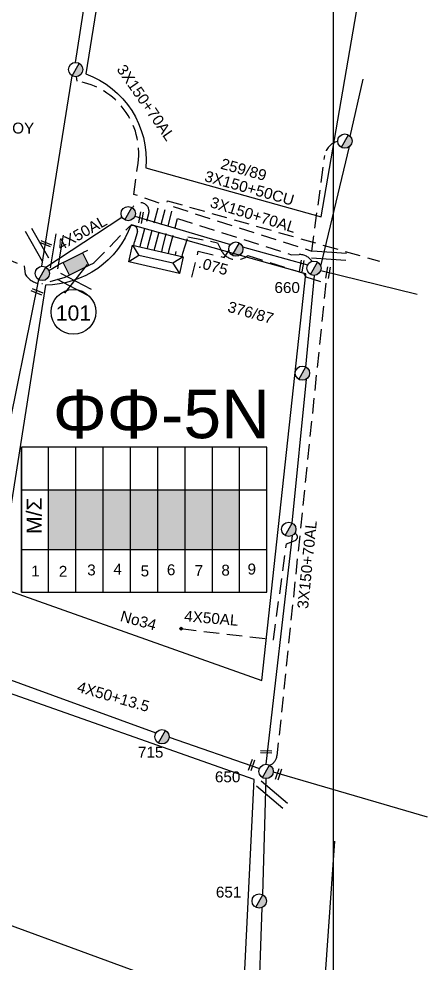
# Model space of a CAD drawing. Header units: millimetres. Extents: x 1905 to 5666, y 713 to 3158.
# Drawn here: x 2867.2 to 2934.5, y 1490.1 to 1645.9 of the extents above; entities that cross this region are included whole.
import ezdxf
from ezdxf.enums import TextEntityAlignment as Align

# ---------------------------------------------------------------- set-up
doc = ezdxf.new("R2010")
doc.units = ezdxf.units.MM
doc.linetypes.add('DASHED', pattern=[19.05, 12.7, -6.35])
for name, color, linetype in [('Link Box 4 Διευθύνσεων', 7, 'Continuous'), ('Ασφαλειοκιβώτια Χ.Τ 9 αναχωρήσεων', 7, 'Continuous'), ('Γέφυρες Εναερίου Δικτύου', 7, 'Continuous'), ('Γυμνά εναέρια ΧΤ (3Φ)   4x50AL', 7, 'Continuous'), ('Γυμνά εναέρια ΧΤ και ΦΟΠ (3Φ)   4x50+16AL', 7, 'Continuous'), ('Επιγραφές - Σχήματα', 7, 'Continuous'), ('Καλώδια ΧΤ   3x150+50CU', 7, 'DASHED'), ('Καλώδια ΧΤ   3x150+70AL', 7, 'DASHED'), ('Καλώδια ΧΤ   4x50+13.5', 7, 'Continuous'), ('Μηχανική τομή', 7, 'Continuous'), ('Στύλος ΦΜ', 7, 'Continuous'), ('Στύλος ΦΜ @ 1', 7, 'Continuous'), ('Συνδέσεις', 7, 'Continuous'), ('Τομή', 7, 'Continuous'), ('Υποσταθμός πόλεως', 7, 'Continuous'), ('Υπόβαθρο ΔΕΗ', 7, 'Continuous'), ('Υπόγεια Καλώδια Δικτύου ΧΤ   .075', 7, 'DASHED'), ('Υπόγεια Καλώδια Δικτύου ΧΤ   .15', 7, 'DASHED')]:
    doc.layers.add(name, color=color, linetype=linetype)
doc.styles.get("Standard").update_dxf_attribs({"font": 'arial.ttf'})
doc.linetypes.add('SYN_LINE', pattern='A,0.5,-0.0001,["/\\/\\/\\/",Standard,S=0.1,R=0,X=0,Y=-0.05],-0.25', length=0.7501)

# ---------------------------------------------------------------- blocks, each defined once
blk = doc.blocks.new('ΥΠΑΡΧΩΝ ΤΣΙΜΕΝΤΕΝΙΟΣ ΣΤΥΛΟΣ')
at = {"layer": 'Στύλος ΦΜ'}
blk.add_hatch(color=7, dxfattribs=at).paths.add_polyline_path([(-1.29, -2.28, 0.574793), (2.62, 0, 0.268822), (1.3, 2.27)])
at = {"layer": 'Στύλος ΦΜ', "color": 7}
blk.add_line((-1.29, -2.28), (1.3, 2.27), dxfattribs=at)
blk.add_circle((0, 0), 2.62, dxfattribs=at)
at = {"layer": 'Στύλος ΦΜ', "flags": 4}
for tag, p in [('ΑΡΙΘΜΟΣ', (-4.68, 8.05)), ('ΤΥΠΟΣ', (-4.91, 3.03))]:
    blk.add_attdef(tag, p, '', height=4, dxfattribs=at)
blk = doc.blocks.new('LINK BOX 4 ΑΝΑΧΩΡΗΣΕΩΝ')
at = {"layer": 'Link Box 4 Διευθύνσεων', "ltscale": 40}
blk.add_hatch(color=256, dxfattribs=at).paths.add_polyline_path([(-3.54, 0), (-3.54, -4.67), (3.54, -4.67), (3.54, 0)])
for p, q in [((-3.54, 0), (-5.33, 0)), ((5.33, 0), (3.54, 0)), ((-3.54, -4.67), (-5.33, -4.67)), ((5.33, -4.67), (3.54, -4.67))]:
    blk.add_line(p, q, dxfattribs=at)
blk.add_lwpolyline([(-3.54, -4.67), (-3.54, 0), (3.54, 0), (3.54, -4.67)], close=True, dxfattribs=at)
blk = doc.blocks.new('ΥΠΟΣΤΑΘΜΟΣ ΠΟΛΕΩΣ 8 ΑΝΑΧΩΡΗΣΕΩΝ')
at = {"layer": 'Υποσταθμός πόλεως', "linetype": 'Continuous', "ltscale": 40}
for p, q in [((-8.18, -2.82), (-8.18, -4)), ((-5.9, -2.82), (-5.9, -4)), ((-3.55, -2.82), (-3.55, -4)), ((-1.28, -2.82), (-1.28, -4)), ((1.23, -2.82), (1.23, -4)), ((3.56, -2.82), (3.56, -4)), ((6.03, -2.82), (6.03, -4)), ((8.16, -2.82), (8.16, -4))]:
    blk.add_line(p, q, dxfattribs=at)
blk.add_lwpolyline([(-8.57, 2.82), (8.57, 2.82), (8.57, -2.82), (-8.57, -2.82)], close=True, dxfattribs=at)
for points in [[(-5.75, 0), (-8.57, 2.82)], [(5.75, 0), (8.57, 2.82)], [(-8.57, -2.82), (-5.75, 0)], [(-5.75, 0), (5.75, 0)], [(8.57, -2.82), (5.75, 0)]]:
    blk.add_lwpolyline(points, dxfattribs=at)
at = {"layer": 'Υποσταθμός πόλεως', "linetype": 'SYN_LINE', "ltscale": 40, "flags": 1}
for tag, p in [('ΜΕΤΑΣΧΗΜΑΤΙΣΜΟΣ', (9.59, 1.44)), ('ΙΣΧΥΣ', (9.57, -1.35)), ('ΑΡΙΘΜΟΣ', (9.69, -4.07))]:
    blk.add_attdef(tag, p, '', height=1.8, dxfattribs=at)
blk = doc.blocks.new('ΑΣΦΑΛΕΙΟΚΙΒΩΤΙΟ ΥΠΟΣΤΑΘΜΟΥ 9 ΑΝΑΧΩΡΗΣΕΩΝ')
at = {"layer": 'Ασφαλειοκιβώτια Χ.Τ 9 αναχωρήσεων', "ltscale": 40}
for p, q in [((-23.8, 40.36), (24.02, 40.36)), ((-9.72, 40.36), (-9.72, -40.64)), ((9.94, 40.36), (9.94, -40.64)), ((-23.8, 31.36), (24.02, 31.36)), ((-23.8, 22.36), (24.02, 22.36)), ((-23.8, 13.36), (24.02, 13.36)), ((-23.8, 4.36), (24.02, 4.36)), ((-23.8, -4.64), (24.02, -4.64)), ((-23.8, -13.64), (24.02, -13.64)), ((-23.8, -22.64), (24.02, -22.64)), ((-23.8, -31.64), (24.02, -31.64))]:
    blk.add_line(p, q, dxfattribs=at)
at = {"layer": 'Ασφαλειοκιβώτια Χ.Τ 9 αναχωρήσεων'}
blk.add_lwpolyline([(-23.8, -40.64), (24.02, -40.64), (24.02, 40.36), (-23.8, 40.36)], close=True, dxfattribs=at)
for s, p in [('1', (-18.67, 37.12)), ('2', (-18.76, 28.01)), ('3', (-18.31, 18.64)), ('4', (-18.05, 9.99)), ('5', (-18.64, 1.02)), ('6', (-18.25, -7.64)), ('7', (-18.51, -16.8)), ('8', (-18.38, -25.61)), ('9', (-18.01, -34.24))]:
    blk.add_text(s, height=3.6, rotation=270, dxfattribs=at).set_placement(p)
at = {"layer": 'Ασφαλειοκιβώτια Χ.Τ 9 αναχωρήσεων', "ltscale": 40}
for tag, height, p in [('ΟΝΟΜΑ', 5, (-0.16, 44.31)), ('ΚΕΙΜΕΝΟ 1', 2, (17.06, 35.59)), ('ΚΕΙΜΕΝΟ 2', 2, (17.06, 26.88)), ('ΚΕΙΜΕΝΟ 3', 2, (17.06, 17.69)), ('ΚΕΙΜΕΝΟ 4', 2, (17.06, 8.71)), ('ΚΕΙΜΕΝΟ 5', 2, (17.06, -0.13)), ('ΚΕΙΜΕΝΟ 6', 2, (17.06, -9.05)), ('ΚΕΙΜΕΝΟ 7', 2, (17.06, -18.13)), ('ΚΕΙΜΕΝΟ 8', 2, (17.06, -26.85)), ('ΚΕΙΜΕΝΟ 9', 2, (17.06, -35.99)), ('ΣΧ', 2, (-0.1, -42.64))]:
    blk.add_attdef(tag, text='', height=height, dxfattribs=at).set_placement(p, align=Align.MIDDLE_CENTER)
blk = doc.blocks.new('ΤΟΜΗ')
at = {"layer": 'Τομή', "ltscale": 40}
for p, q in [((-5.68, 0), (5.68, 0)), ((5.68, -2.33), (-5.68, -2.33))]:
    blk.add_line(p, q, dxfattribs=at)
blk = doc.blocks.new('ΜΗΧΑΝΙΚΗ ΤΟΜΗ')
at = {"layer": 'Μηχανική τομή', "ltscale": 40}
for p, q in [((-1.89, 0.78), (1.89, 0.78)), ((1.89, 0), (-1.89, 0))]:
    blk.add_line(p, q, dxfattribs=at)
blk = doc.blocks.new('_ΣΥΝΔΕΣΗ')
at = {"layer": 'Συνδέσεις', "linetype": 'SYN_LINE', "ltscale": 40}
blk.add_hatch(color=256, dxfattribs=at).paths.add_polyline_path([(0.5, -0.01, 1), (-0.5, -0.01, 1)])
at = {"layer": 'Συνδέσεις'}
blk.add_circle((0, -0.01), 0.5, dxfattribs=at)

msp = doc.modelspace()

# ---------------------------------------------------------------- hatches: boundary and pattern name
at = {"layer": 'Ασφαλειοκιβώτια Χ.Τ 9 αναχωρήσεων', "ltscale": 0.2}
for color, points in [(30, [(2872.11, 1558.4), (2876.61, 1558.4), (2876.61, 1568.22), (2872.11, 1568.22)]), (27, [(2876.61, 1568.22), (2876.61, 1558.4), (2881.11, 1558.4), (2881.11, 1568.22)]), (151, [(2881.11, 1568.22), (2881.11, 1558.4), (2885.61, 1558.4), (2885.61, 1568.22)]), (85, [(2885.61, 1568.22), (2885.61, 1558.4), (2890.11, 1558.4), (2890.11, 1568.22)]), (190, [(2890.11, 1568.22), (2890.11, 1558.4), (2894.61, 1558.4), (2894.61, 1568.22)]), (1, [(2894.61, 1568.22), (2894.61, 1558.4), (2899.11, 1558.4), (2899.11, 1568.22)]), (6, [(2899.11, 1568.22), (2899.11, 1558.4), (2903.61, 1558.4), (2903.61, 1568.22)])]:
    msp.add_hatch(color=color, dxfattribs=at).paths.add_polyline_path(points)

# ---------------------------------------------------------------- linework, layer by layer
at = {"layer": 'Γέφυρες Εναερίου Δικτύου', "color": 30, "linetype": 'DASHED', "ltscale": 0.2}
msp.add_lwpolyline([(2892, 1607.8), (2893.39, 1612.98), (2912.18, 1607.01), (2913.41, 1607.05, -0.26615), (2915.55, 1605.92, -2.686857)], format="xyb", dxfattribs=at)
at = {"layer": 'Γέφυρες Εναερίου Δικτύου', "color": 85, "linetype": 'DASHED', "ltscale": 0.2}
msp.add_lwpolyline([(2879.54, 1605.62), (2885.29, 1611.5, -0.818052), (2886.75, 1610.83), (2886.3, 1609.12)], format="xyb", dxfattribs=at)
msp.add_lwpolyline([(2872.14, 1604.42), (2873.73, 1605.34)], dxfattribs=at)
at = {"layer": 'Γέφυρες Εναερίου Δικτύου', "color": 2, "linetype": 'DASHED', "ltscale": 0.2}
msp.add_lwpolyline([(2874.77, 1603.25), (2871.02, 1602.19)], dxfattribs=at)
at = {"layer": 'Γυμνά εναέρια ΧΤ (3Φ)   4x50AL', "color": 151, "linetype": 'DASHED', "ltscale": 0.2}
msp.add_lwpolyline([(2887.34, 1608.88), (2888.63, 1613.81, 0.926025), (2885.95, 1614.73, 1.52498)], format="xyb", dxfattribs=at)
at = {"layer": 'Γυμνά εναέρια ΧΤ (3Φ)   4x50AL', "color": 151}
for points in [[(2871.65, 1604.95), (2884.21, 1613.23)], [(2886.33, 1613.37), (2902.11, 1608.72)], [(2904.11, 1608.3), (2914.82, 1605.32)], [(2916.99, 1604.43), (2932.89, 1600.5)]]:
    msp.add_lwpolyline(points, dxfattribs=at)
at = {"layer": 'Γυμνά εναέρια ΧΤ (3Φ)   4x50AL', "color": 30, "linetype": 'DASHED', "ltscale": 0.2}
msp.add_lwpolyline([(2893.93, 1545.32), (2909.2, 1543.53), (2911.33, 1559.29), (2912.78, 1559.89, 0.740286), (2912.68, 1561.03, 0.935555)], format="xyb", dxfattribs=at)
at = {"layer": 'Γυμνά εναέρια ΧΤ και ΦΟΠ (3Φ)   4x50+16AL', "color": 190, "linetype": 'Continuous'}
for points in [[(2876.53, 1638.75), (2879.86, 1660.02)], [(2870.99, 1605.11), (2875.99, 1636.54)]]:
    msp.add_lwpolyline(points, dxfattribs=at)
at = {"layer": 'Γυμνά εναέρια ΧΤ και ΦΟΠ (3Φ)   4x50+16AL', "color": 27, "ltscale": 0.2}
for points in [[(2921.87, 1626.52), (2923.97, 1635.99)], [(2916.99, 1605.13), (2921.74, 1624.86)]]:
    msp.add_lwpolyline(points, dxfattribs=at)
at = {"layer": 'Γυμνά εναέρια ΧΤ και ΦΟΠ (3Φ)   4x50+16AL', "color": 30, "ltscale": 0.2}
for points in [[(2914.55, 1588.49), (2915.95, 1603.61)], [(2912.3, 1562.74), (2914.64, 1586.5)], [(2908.01, 1522.94), (2912.31, 1560.7)]]:
    msp.add_lwpolyline(points, dxfattribs=at)
at = {"layer": 'Γυμνά εναέρια ΧΤ και ΦΟΠ (3Φ)   4x50+16AL', "color": 151, "ltscale": 0.2}
for points in [[(2907.43, 1501.4), (2907.97, 1520.58)], [(2906.72, 1481.95), (2907.31, 1499.3)]]:
    msp.add_lwpolyline(points, dxfattribs=at)
at = {"layer": 'Επιγραφές - Σχήματα', "ltscale": 0.2}
msp.add_line((2878.45, 1605.38), (2874.73, 1600.69), dxfattribs=at)
at = {"layer": 'Επιγραφές - Σχήματα'}
msp.add_lwpolyline([(1913.02, 1736.66), (2919.02, 1736.66), (2919.02, 736.68), (1913.02, 736.68)], close=True, dxfattribs=at)
at = {"layer": 'Επιγραφές - Σχήματα', "ltscale": 0.2}
msp.add_circle((2876.21, 1597.58), 3.69, dxfattribs=at)
at = {"layer": 'Καλώδια ΧΤ   3x150+70AL', "color": 190, "ltscale": 0.2}
msp.add_lwpolyline([(2888.54, 1608.6), (2890.37, 1615.54), (2886.17, 1616.97), (2886.87, 1622.14, 0.407153), (2876.84, 1635.63), (2876.69, 1636.4)], format="xyb", dxfattribs=at)
at = {"layer": 'Καλώδια ΧΤ   3x150+70AL', "color": 27, "ltscale": 0.2}
msp.add_lwpolyline([(2890.9, 1608.05), (2892.63, 1614.95), (2915.51, 1607.62), (2917.67, 1623.41, -0.317705), (2919.8, 1625.69, -0.174071)], format="xyb", dxfattribs=at)
at = {"layer": 'Καλώδια ΧΤ   3x150+70AL', "color": 6, "ltscale": 0.2}
msp.add_lwpolyline([(2889.68, 1608.34), (2891.7, 1615.93), (2926.67, 1605.96)], dxfattribs=at)
at = {"layer": 'Καλώδια ΧΤ   3x150+70AL', "color": 1, "ltscale": 0.2}
msp.add_lwpolyline([(2894.26, 1607.27), (2895.09, 1609.99), (2899.96, 1609), (2900.57, 1607.77, 0.484509), (2904.95, 1606.86), (2914.14, 1603.98), (2914.51, 1603.36), (2917.83, 1602.3), (2909.77, 1524.36, -0.281419), (2908.57, 1522.78, -2.33834)], format="xyb", dxfattribs=at)
at = {"layer": 'Καλώδια ΧΤ   4x50+13.5', "color": 85, "ltscale": 0.2}
msp.add_lwpolyline([(2864.62, 1573.77), (2870.49, 1602.91)], dxfattribs=at)
at = {"layer": 'Καλώδια ΧΤ   4x50+13.5', "color": 30, "ltscale": 0.2}
for points in [[(2861.57, 1538.39), (2889.81, 1528.11)], [(2891.98, 1527.4), (2906.91, 1522.25)]]:
    msp.add_lwpolyline(points, dxfattribs=at)
at = {"layer": 'Καλώδια ΧΤ   4x50+13.5', "color": 1, "ltscale": 0.2}
msp.add_lwpolyline([(2909.16, 1521.69), (2934.53, 1514.27)], dxfattribs=at)
at = {"layer": 'Υπόβαθρο ΔΕΗ', "ltscale": 0.2}
msp.add_lwpolyline([(2911.87, 1700.05), (2889, 1703.73), (2878.23, 1636.84, -0.34035), (2888.13, 1621.37), (2917.07, 1613.28), (2924.52, 1656.73)], format="xyb", dxfattribs=at)
msp.add_lwpolyline([(2885.71, 1611.92, -0.312576), (2871.61, 1602.01), (2863.75, 1552.21), (2907.3, 1536.77), (2914.53, 1603.84)], format="xyb", close=True, dxfattribs=at)
msp.add_lwpolyline([(2861.73, 1536.07), (2856.17, 1499.94), (2904.15, 1482.29), (2906.03, 1520.43)], close=True, dxfattribs=at)
msp.add_lwpolyline([(2920.44, 1434.05), (2914.11, 1436), (2919.33, 1510.28)], dxfattribs=at)
at = {"layer": 'Υπόγεια Καλώδια Δικτύου ΧΤ   .075', "color": 7, "linetype": 'DASHED', "ltscale": 0.2}
msp.add_lwpolyline([(2895.75, 1603.29), (2896.79, 1607.59), (2901.05, 1606.58), (2901.93, 1607.83)], dxfattribs=at)
at = {"layer": 'Υπόγεια Καλώδια Δικτύου ΧΤ   .15', "color": 2, "ltscale": 0.2}
msp.add_lwpolyline([(2769.09, 1634.03), (2769.55, 1633.98, 0.555223), (2770.33, 1634.95, -0.200837), (2770.43, 1636.53), (2774.06, 1643.01, -0.378649), (2775.37, 1643.47), (2805.51, 1631.35), (2831.36, 1620.41), (2857.4, 1609.55), (2861.04, 1608.03), (2868.09, 1605.16), (2868.25, 1603.82, 0.24365), (2871.02, 1602.19, 20.469534)], format="xyb", dxfattribs=at)

# ---------------------------------------------------------------- block references
at = {"layer": 'Link Box 4 Διευθύνσεων', "xscale": 0.4999999999999999, "yscale": 0.4999999999999999, "zscale": 0.4999999999999999, "rotation": 26.45816795302652}
msp.add_blockref('LINK BOX 4 ΑΝΑΧΩΡΗΣΕΩΝ', (2876.12, 1606.53), dxfattribs=at)
at = {"layer": 'Ασφαλειοκιβώτια Χ.Τ 9 αναχωρήσεων', "xscale": 0.5, "yscale": 0.5, "zscale": 0.5, "rotation": 90}
msp.add_blockref('ΑΣΦΑΛΕΙΟΚΙΒΩΤΙΟ ΥΠΟΣΤΑΘΜΟΥ 9 ΑΝΑΧΩΡΗΣΕΩΝ', (2887.8, 1563.26), dxfattribs=at)
at = {"layer": 'Μηχανική τομή'}
for p, xscale, yscale, zscale, rotation in [((2887.53, 1613.11), 0.4999999999999553, 0.4999999999999553, 0.4999999999999553, 79.69807258719693), ((2871.71, 1609.01), 0.5000000000002832, 0.5000000000002832, 0.5000000000002832, 157.8074180006576), ((2914.05, 1605.11), 0.4999999999999553, 0.4999999999999553, 0.4999999999999553, 79.69807258719693), ((2918.38, 1604.03), 0.4999999999999553, 0.4999999999999553, 0.4999999999999553, 79.69807258719693), ((2870.28, 1601.08), 0.5000000000002832, 0.5000000000002832, 0.5000000000002832, 157.8074180006576), ((2905.78, 1522.74), 0.5000000000003166, 0.5000000000003166, 0.5000000000003166, 70.9495738350079), ((2907.99, 1524.8), 0.5000000000003011, 0.5000000000003011, 0.5000000000003011, 359.1773746926171), ((2910.21, 1521.23), 0.5000000000003166, 0.5000000000003166, 0.5000000000003166, 70.9495738350079)]:
    msp.add_blockref('ΜΗΧΑΝΙΚΗ ΤΟΜΗ', p, dxfattribs=dict(at, xscale=xscale, yscale=yscale, zscale=zscale, rotation=rotation))
at = {"layer": 'Στύλος ΦΜ @ 1', "ltscale": 40, "xscale": 0.4499999999998181, "yscale": 0.4499999999998181, "zscale": 0.4499999999998181}
for p in [(2876.58, 1637.57), (2920.97, 1625.76), (2885.24, 1613.8), (2902.99, 1607.94), (2871.07, 1603.93), (2913.97, 1587.47), (2911.72, 1561.71)]:
    msp.add_blockref('ΥΠΑΡΧΩΝ ΤΣΙΜΕΝΤΕΝΙΟΣ ΣΤΥΛΟΣ', p, dxfattribs=at)
at = {"layer": 'Στύλος ΦΜ @ 1', "ltscale": 40}
ref = msp.add_blockref('ΥΠΑΡΧΩΝ ΤΣΙΜΕΝΤΕΝΙΟΣ ΣΤΥΛΟΣ', (2915.87, 1604.79), dxfattribs=dict(at, xscale=0.4499999999998181, yscale=0.4499999999998181, zscale=0.4499999999998181))
ref.add_attrib('ΤΥΠΟΣ', '660', (2909.36, 1600.7), dxfattribs={"layer": 'Στύλος ΦΜ', "height": 1.8, "flags": 4})
ref = msp.add_blockref('ΥΠΑΡΧΩΝ ΤΣΙΜΕΝΤΕΝΙΟΣ ΣΤΥΛΟΣ', (2890.81, 1527.48), dxfattribs=dict(at, xscale=0.4499999999998181, yscale=0.4499999999998181, zscale=0.4499999999998181))
ref.add_attrib('ΤΥΠΟΣ', '715', (2886.85, 1524.03), dxfattribs={"layer": 'Στύλος ΦΜ', "height": 1.8, "flags": 4})
ref = msp.add_blockref('ΥΠΑΡΧΩΝ ΤΣΙΜΕΝΤΕΝΙΟΣ ΣΤΥΛΟΣ', (2907.98, 1521.76), dxfattribs=dict(at, xscale=0.4499999999998181, yscale=0.4499999999998181, zscale=0.4499999999998181))
ref.add_attrib('ΤΥΠΟΣ', '650', (2899.54, 1519.97), dxfattribs={"layer": 'Στύλος ΦΜ', "height": 1.8, "flags": 4})
ref = msp.add_blockref('ΥΠΑΡΧΩΝ ΤΣΙΜΕΝΤΕΝΙΟΣ ΣΤΥΛΟΣ', (2906.85, 1500.38), dxfattribs=dict(at, xscale=0.4499999999998181, yscale=0.4499999999998181, zscale=0.4499999999998181))
ref.add_attrib('ΤΥΠΟΣ', '651', (2899.7, 1500.95), dxfattribs={"layer": 'Στύλος ΦΜ', "height": 1.8, "flags": 4})
at = {"layer": 'Συνδέσεις', "xscale": 0.4499999999998181, "yscale": 0.4499999999998181, "zscale": 0.4499999999998181}
msp.add_blockref('_ΣΥΝΔΕΣΗ', (2893.97, 1545.32), dxfattribs=at)
at = {"layer": 'Τομή'}
for p, xscale, yscale, zscale, rotation in [((2870.72, 1608.95), 0.4999999999998699, 0.4999999999998699, 0.4999999999998699, 299.6275102762456), ((2872.89, 1607.65), 0.499999999999942, 0.499999999999942, 0.499999999999942, 80.82920420242246), ((2918.39, 1607.44), 0.4999999999999389, 0.4999999999999389, 0.4999999999999389, 356.1366903724559), ((2876.61, 1602.64), 0.4999999999999613, 0.4999999999999613, 0.4999999999999613, 331.9883967899144), ((2909.33, 1518.38), 0.4999999999998451, 0.4999999999998451, 0.4999999999998451, 319.5060166889736)]:
    msp.add_blockref('ΤΟΜΗ', p, dxfattribs=dict(at, xscale=xscale, yscale=yscale, zscale=zscale, rotation=rotation))
at = {"layer": 'Υποσταθμός πόλεως', "xscale": 0.5, "yscale": 0.5, "zscale": 0.5, "rotation": 166.8981749760327}
msp.add_blockref('ΥΠΟΣΤΑΘΜΟΣ ΠΟΛΕΩΣ 8 ΑΝΑΧΩΡΗΣΕΩΝ', (2889.82, 1606.25), dxfattribs=at)

# ---------------------------------------------------------------- texts
at = {"layer": 'Γυμνά εναέρια ΧΤ (3Φ)   4x50AL', "ltscale": 0.2}
for rotation, p in [(29.1746, (2877.58, 1610.63)), (355.1605, (2898.96, 1547.05))]:
    msp.add_text('4X50AL', height=1.8, rotation=rotation, dxfattribs=at).set_placement(p, align=Align.MIDDLE)
at = {"layer": 'Επιγραφές - Σχήματα', "ltscale": 0.2, "attachment_point": 1}
for s, insert, char_height, width in [('ΠΛΑΤΕΙΑ \\PΑΘ. ΔΙΑΚΟΥ', (2855.35, 1631.81), 1.8, 15.7051), ('101', (2873.3, 1598.65), 2.5, 6.6356), ('ΦΦ-5Ν', (2872.79, 1584.74), 8, 50.8867)]:
    msp.add_mtext(s, dxfattribs=dict(at, insert=insert, char_height=char_height, width=width))
for s, insert, char_height, width, rotation in [('259/89', (2900.83, 1622.98), 1.8, 6.948, 344.333), ('376/87', (2901.99, 1599.38), 1.8, 6.948, 344.333), ('Μ/Σ', (2868.47, 1560.94), 2.5, 5.733, 90), ('Νο34', (2884.28, 1548.35), 1.8, 6.948, 344.333)]:
    msp.add_mtext(s, dxfattribs=dict(at, insert=insert, char_height=char_height, width=width, rotation=rotation))
at = {"layer": 'Καλώδια ΧΤ   3x150+50CU', "ltscale": 0.2, "insert": (2898.17, 1620.92), "char_height": 1.8, "width": 6.948, "attachment_point": 1, "rotation": 344.333}
msp.add_mtext('3Χ150+50CU ', dxfattribs=at)
at = {"layer": 'Καλώδια ΧΤ   3x150+70AL', "ltscale": 0.2}
for rotation, p in [(304.803, (2888.16, 1632.11)), (342.7918, (2905.84, 1613.61)), (84.2267, (2914.73, 1555.89))]:
    msp.add_text('3X150+70AL', height=1.8, rotation=rotation, dxfattribs=at).set_placement(p, align=Align.MIDDLE)
at = {"layer": 'Καλώδια ΧΤ   4x50+13.5', "ltscale": 0.2}
msp.add_text('4X50+13.5', height=1.8, rotation=343.9819, dxfattribs=at).set_placement((2882.8, 1534.11), align=Align.MIDDLE)
at = {"layer": 'Υπόγεια Καλώδια Δικτύου ΧΤ   .075', "ltscale": 0.2, "insert": (2897.17, 1606.65), "char_height": 1.8, "width": 6.948, "attachment_point": 1, "rotation": 344.333}
msp.add_mtext('.075', dxfattribs=at)

doc.saveas('drawing.dxf')
